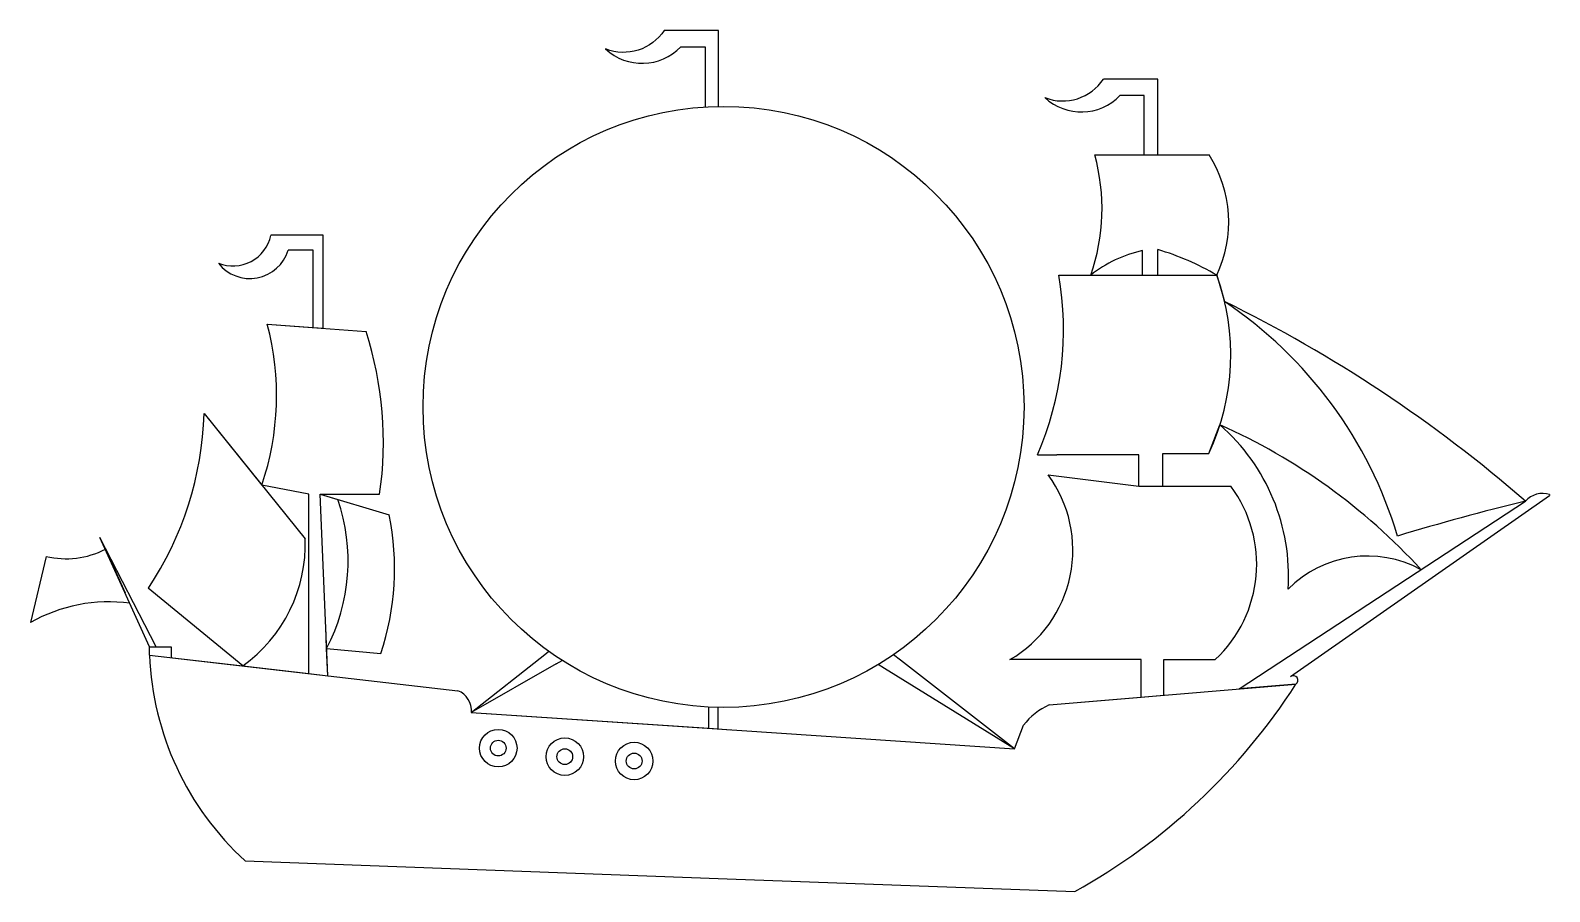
# Model space of a CAD drawing. Header units: millimetres. Extents: x 1798 to 5491, y 249 to 2342.
import ezdxf

# ---------------------------------------------------------------- set-up
doc = ezdxf.new("R2010")
doc.units = ezdxf.units.MM

msp = doc.modelspace()

# ---------------------------------------------------------------- linework, layer by layer
for p, q in [((4539, 2224.3), (4406.8, 2224.3)), ((4539, 2039.7), (4539, 2224.3)), ((4505.9, 2184.4), (4446.8, 2184.4)), ((4505.9, 2039.7), (4505.9, 2184.4)), ((4385.5, 2039.7), (4663.4, 2039.7)), ((4385.5, 2039.7), (4505.9, 2039.7)), ((4505.9, 2039.7), (4539, 2039.7)), ((2510.3, 1844.4), (2382.8, 1844.4)), ((2510.3, 1618.4), (2510.3, 1844.4)), ((4539.1, 1747.6), (4539.1, 1809.7)), ((2485.9, 1808.3), (2425.3, 1808.3)), ((2485.9, 1620.2), (2485.9, 1808.3)), ((4501.2, 1747.6), (4501.2, 1807.5)), ((4298.2, 1747.6), (4681.9, 1747.6)), ((4298.2, 1747.6), (4501.2, 1747.6)), ((4298.2, 1747.6), (4375.8, 1747.6)), ((4501.2, 1747.6), (4539.1, 1747.6)), ((4681.9, 1747.6), (4701.1, 1683.3)), ((2374.3, 1628.5), (2614.3, 1610.6)), ((2374.3, 1628.5), (2485.9, 1620.2)), ((2485.9, 1620.2), (2510.3, 1618.4)), ((2220.7, 1411.4), (2466.4, 1106.8)), ((2220.7, 1411.4), (2361, 1237.5)), ((4663, 1314.5), (4689.9, 1383.7)), ((4246, 1311), (4293, 1311)), ((4492.7, 1311), (4293, 1311)), ((4492.7, 1234.5), (4492.7, 1311)), ((4551.2, 1234.5), (4551.2, 1314.5)), ((4551.2, 1314.5), (4663, 1314.5)), ((4272.4, 1262), (4492.7, 1234.5)), ((2475.5, 1215.2), (2361, 1237.5)), ((4492.7, 1234.5), (4551.2, 1234.5)), ((4551.2, 1234.5), (4716.4, 1234.5)), ((2475.5, 779.5), (2475.5, 1215.2)), ((2521.2, 774.2), (2502.9, 1215.1)), ((2502.9, 1215.1), (2647.3, 1215.1)), ((2502.9, 1215.1), (2670.2, 1164.9)), ((2502.9, 1215.1), (2546.1, 1202.1)), ((4736.9, 741.9), (5432.7, 1198.2)), ((4861.3, 772), (5491.2, 1212)), ((5491.2, 1214.4), (5491.2, 1212)), ((2088.2, 844.6), (1967.6, 1110.2)), ((2104.4, 844.6), (1967.6, 1110.2)), ((1967.6, 1110.2), (1980.7, 1081.3)), ((1980.7, 1081.3), (2028.8, 975.4)), ((1836.8, 1063.9), (1798.4, 903.1)), ((2314.7, 798), (2085.1, 986.6)), ((2518.5, 840.1), (2516.2, 894.5)), ((2088.2, 824.2), (2088.2, 844.6)), ((2088.2, 844.6), (2140.3, 844.6)), ((2088.2, 844.6), (2114.6, 844.6)), ((2088.2, 824.2), (2837.4, 737.6)), ((2088.2, 824.2), (2314.7, 798)), ((2140.3, 844.6), (2140.3, 818.2)), ((2521.2, 774.2), (2518.5, 840.1)), ((2518.5, 840.1), (2649.9, 828.2)), ((3048.5, 825.7), (3058.3, 833.5)), ((3913.1, 811.9), (3896.1, 825)), ((4498.3, 813.4), (4179.5, 813.4)), ((4498.3, 721.9), (4498.3, 813.4)), ((4553.1, 726.5), (4553.1, 813.4)), ((4553.1, 813.4), (4678.5, 813.4)), ((2314.7, 798), (2475.5, 779.5)), ((2475.5, 779.5), (2521.2, 774.2)), ((3076.5, 803), (3091.1, 811.3)), ((3874.4, 791.4), (3858.7, 801.1)), ((4190.6, 596.8), (3874.4, 791.4)), ((4190.6, 596.8), (3913.1, 811.9)), ((4274.6, 703.3), (4874.7, 753.3)), ((4874.7, 753.3), (4736.9, 741.9)), ((4274.6, 703.3), (4498.3, 721.9)), ((4498.3, 721.9), (4553.1, 726.5)), ((2870.2, 684.7), (3334.8, 653.8)), ((2870.2, 684.7), (3447.3, 646.3)), ((3447.3, 646.3), (3447.3, 698)), ((3470.2, 644.7), (3470.2, 697.2)), ((3334.8, 653.8), (4190.6, 596.8)), ((3447.3, 646.3), (3501.1, 642.7)), ((3447.3, 646.3), (3470.2, 644.7)), ((4190.6, 596.8), (4212.7, 653.8)), ((2320.8, 324), (3492, 280.7)), ((3492, 280.7), (4092.6, 258.5)), ((4092.6, 258.5), (4337.4, 249.4))]:
    msp.add_line(p, q)
msp.add_lwpolyline([(3471.4, 2157.8), (3471.4, 2342.5), (3339.2, 2342.5, -0.354719), (3196.7, 2297.3, 0.410525), (3379.2, 2302.5), (3438.3, 2302.5), (3438.3, 2157.8)], format="xyb")
msp.add_lwpolyline([(3076.5, 803), (2870.2, 684.7), (3048.5, 825.7)])
for centre, radius in [((3483.2, 1427.5), 730.4), ((2935.7, 598.1), 45.6), ((2935.7, 598.1), 19.1), ((3097.4, 577.3), 45.6), ((3097.4, 577.3), 19.1), ((3266, 566.8), 45.6), ((3266, 566.8), 19.1)]:
    msp.add_circle(centre, radius)
for centre, radius, start, end in [((4307.7, 2289.6), 118.7, 248.512, 326.6343), ((4352.9, 2274.2), 130, 226.9959, 316.2734), ((3911.1, 1909.3), 492.1, 340.8183, 15.3671), ((4411.1, 1877), 300.2, 334.4564, 32.8077), ((2290.2, 1864.6), 94.8, 248.4248, 347.6647), ((4356, 1192.8), 643.5, 59.5706, 73.4742), ((2331.9, 1837.3), 97.8, 218.472, 342.7431), ((4570.3, 1501.6), 313.5, 102.7233, 128.3328), ((3551.1, 1615.5), 758.7, 336.3418, 10.0278), ((4148.2, 1553.9), 567.8, 335.0517, 19.9436), ((3204.8, -1367.6), 3398.1, 49.0331, 63.8754), ((4117.7, 812.5), 1048.1, 16.6931, 56.1794), ((1716.7, 1455.2), 680.1, 341.33, 14.7617), ((1781.9, 1342), 874.6, 351.6601, 17.8853), ((1409.7, 1436.2), 811.4, 326.3528, 358.2517), ((4089.4, 33.3), 1477.9, 42.5023, 66.026), ((4369.9, 1017), 486.7, 356.1909, 48.89), ((4024.2, 1079.5), 308.1, 300.273, 36.3217), ((4461.7, 1045.1), 317.4, 313.0969, 36.6289), ((2108.4, 1053.4), 462.3, 332.51, 18.7646), ((6708.8, -4105.4), 5455, 103.5295, 106.9155), ((5474.2, 1161.7), 55.3, 72.1461, 138.6751), ((2044.6, 1033.7), 639.2, 341.246, 11.8425), ((1884.9, 1269.6), 211.2, 256.8335, 296.9839), ((2103.5, 1093.4), 363.1, 305.558, 2.1064), ((5048.6, 792.7), 272.3, 61.4001, 135.175), ((1988.8, 570), 383.7, 82.2997, 119.75), ((2801.2, 851.7), 713.6, 182.2025, 227.6846), ((3596.5, 1577.8), 1521, 299.1491, 327.1783), ((4868, 762.7), 11.5, 305.6478, 125.6478), ((2818.7, 689.3), 51.8, 354.8576, 68.7488), ((4336.5, 562.3), 153.9, 113.7002, 143.5542)]:
    msp.add_arc(centre, radius, start, end)

doc.saveas('drawing.dxf')
